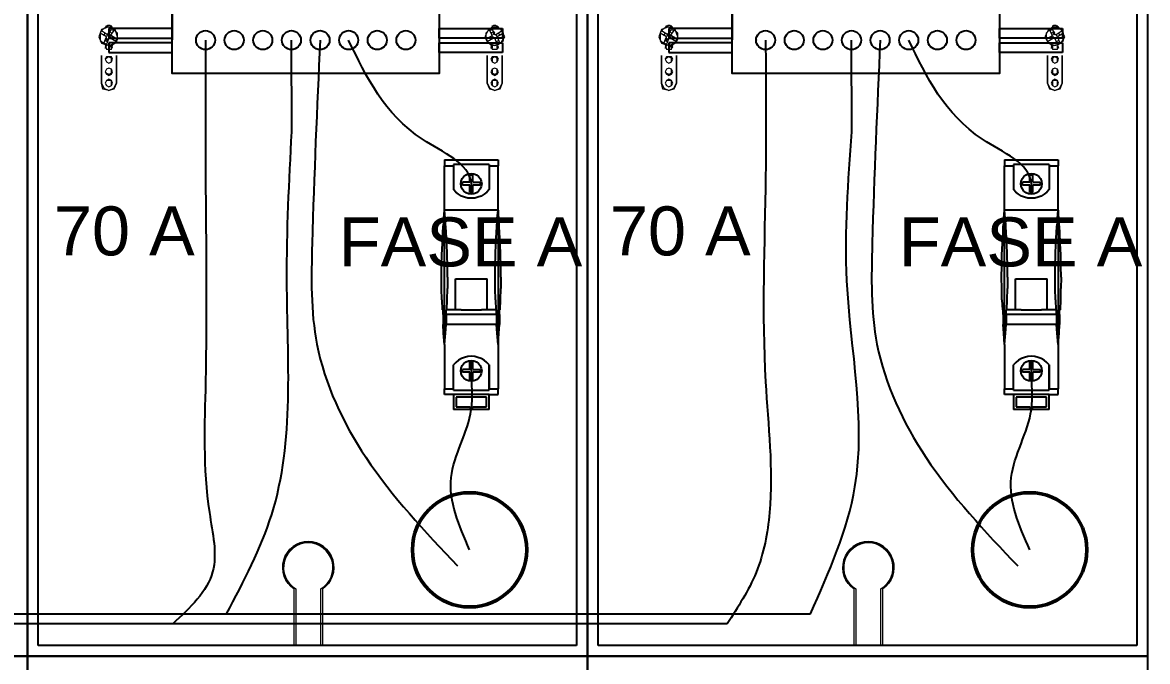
# Model space of a CAD drawing. Header units: millimetres. Extents: x 2991 to 3503, y 2795 to 2987.
# Drawn here: x 3334.93 to 3348.88, y 2833.31 to 2841.24 of the extents above; entities that cross this region are included whole.
import ezdxf

# ---------------------------------------------------------------- set-up
doc = ezdxf.new("R2010")
doc.units = ezdxf.units.MM
doc.linetypes.add('ACAD_ISO02W100', pattern=[15, 12, -3])
doc.layers.add('IND', color=7, linetype='Continuous', lineweight=13)
doc.styles.get("Standard").update_dxf_attribs({"font": ''})
doc.styles.get('Standard').set_extended_font_data('Arial')

msp = doc.modelspace()

# ---------------------------------------------------------------- linework, layer by layer
for p, q in [((3335.121, 2833.506), (3335.121, 2847.133)), ((3341.801, 2847.133), (3341.801, 2833.506)), ((3342.068, 2833.506), (3342.068, 2847.133)), ((3348.748, 2847.133), (3348.748, 2833.506)), ((3336.783, 2841.432), (3336.783, 2841.022)), ((3343.73, 2841.432), (3343.73, 2841.022)), ((3336.783, 2841.161), (3335.999, 2841.161)), ((3335.999, 2841.161), (3335.999, 2841.043)), ((3336.783, 2841.043), (3336.783, 2841.161)), ((3340.097, 2841.161), (3340.881, 2841.161)), ((3340.097, 2841.043), (3340.097, 2841.161)), ((3340.881, 2841.161), (3340.881, 2841.043)), ((3343.73, 2841.161), (3342.946, 2841.161)), ((3342.946, 2841.161), (3342.946, 2841.043)), ((3343.73, 2841.043), (3343.73, 2841.161)), ((3347.044, 2841.161), (3347.828, 2841.161)), ((3347.044, 2841.043), (3347.044, 2841.161)), ((3347.828, 2841.161), (3347.828, 2841.043)), ((3335.999, 2841.043), (3335.999, 2841.043)), ((3335.999, 2841.043), (3336.783, 2841.043)), ((3336.783, 2840.984), (3335.999, 2840.984)), ((3335.999, 2840.984), (3335.999, 2840.866)), ((3336.783, 2840.866), (3336.783, 2840.984)), ((3340.881, 2841.043), (3340.097, 2841.043)), ((3340.097, 2840.984), (3340.881, 2840.984)), ((3340.097, 2840.866), (3340.097, 2840.984)), ((3340.881, 2841.043), (3340.881, 2841.043)), ((3340.881, 2840.984), (3340.881, 2840.866)), ((3342.946, 2841.043), (3342.946, 2841.043)), ((3342.946, 2841.043), (3343.73, 2841.043)), ((3343.73, 2840.984), (3342.946, 2840.984)), ((3342.946, 2840.984), (3342.946, 2840.866)), ((3343.73, 2840.866), (3343.73, 2840.984)), ((3347.828, 2841.043), (3347.044, 2841.043)), ((3347.044, 2840.984), (3347.828, 2840.984)), ((3347.044, 2840.866), (3347.044, 2840.984)), ((3347.828, 2841.043), (3347.828, 2841.043)), ((3347.828, 2840.984), (3347.828, 2840.866)), ((3335.999, 2840.866), (3335.999, 2840.866)), ((3335.999, 2840.866), (3336.783, 2840.866)), ((3340.881, 2840.866), (3340.097, 2840.866)), ((3340.881, 2840.866), (3340.881, 2840.866)), ((3342.946, 2840.866), (3342.946, 2840.866)), ((3342.946, 2840.866), (3343.73, 2840.866)), ((3347.828, 2840.866), (3347.044, 2840.866)), ((3347.828, 2840.866), (3347.828, 2840.866)), ((3340.162, 2839.53), (3340.162, 2839.456)), ((3340.162, 2839.53), (3340.826, 2839.53)), ((3340.162, 2839.456), (3340.273, 2839.456)), ((3340.162, 2838.907), (3340.162, 2839.456)), ((3340.273, 2839.475), (3340.273, 2839.456)), ((3340.715, 2839.475), (3340.273, 2839.475)), ((3340.273, 2839.456), (3340.273, 2839.162)), ((3340.715, 2839.475), (3340.715, 2839.456)), ((3340.715, 2839.456), (3340.826, 2839.456)), ((3340.715, 2839.456), (3340.715, 2839.162)), ((3340.826, 2839.53), (3340.826, 2839.456)), ((3340.826, 2838.907), (3340.826, 2839.456)), ((3347.109, 2839.53), (3347.109, 2839.456)), ((3347.109, 2839.53), (3347.772, 2839.53)), ((3347.109, 2839.456), (3347.22, 2839.456)), ((3347.109, 2838.907), (3347.109, 2839.456)), ((3347.22, 2839.475), (3347.22, 2839.456)), ((3347.662, 2839.475), (3347.22, 2839.475)), ((3347.22, 2839.456), (3347.22, 2839.162)), ((3347.662, 2839.475), (3347.662, 2839.456)), ((3347.662, 2839.456), (3347.772, 2839.456)), ((3347.662, 2839.456), (3347.662, 2839.162)), ((3347.772, 2839.53), (3347.772, 2839.456)), ((3347.772, 2838.907), (3347.772, 2839.456)), ((3340.365, 2839.235), (3340.369, 2839.269)), ((3340.369, 2839.269), (3340.382, 2839.3)), ((3340.382, 2839.3), (3340.403, 2839.326)), ((3340.383, 2839.217), (3340.383, 2839.254)), ((3340.475, 2839.254), (3340.383, 2839.254)), ((3340.403, 2839.326), (3340.429, 2839.347)), ((3340.429, 2839.347), (3340.46, 2839.36)), ((3340.46, 2839.36), (3340.494, 2839.364)), ((3340.475, 2839.346), (3340.512, 2839.346)), ((3340.475, 2839.254), (3340.475, 2839.346)), ((3340.494, 2839.364), (3340.527, 2839.36)), ((3340.512, 2839.254), (3340.512, 2839.346)), ((3340.512, 2839.254), (3340.604, 2839.254)), ((3340.527, 2839.36), (3340.558, 2839.347)), ((3340.558, 2839.347), (3340.585, 2839.326)), ((3340.585, 2839.326), (3340.606, 2839.3)), ((3340.604, 2839.254), (3340.604, 2839.217)), ((3340.606, 2839.3), (3340.618, 2839.269)), ((3340.618, 2839.269), (3340.623, 2839.235)), ((3347.312, 2839.235), (3347.316, 2839.269)), ((3347.316, 2839.269), (3347.329, 2839.3)), ((3347.329, 2839.3), (3347.349, 2839.326)), ((3347.33, 2839.217), (3347.33, 2839.254)), ((3347.422, 2839.254), (3347.33, 2839.254)), ((3347.349, 2839.326), (3347.376, 2839.347)), ((3347.376, 2839.347), (3347.407, 2839.36)), ((3347.407, 2839.36), (3347.441, 2839.364)), ((3347.422, 2839.346), (3347.459, 2839.346)), ((3347.422, 2839.254), (3347.422, 2839.346)), ((3347.441, 2839.364), (3347.474, 2839.36)), ((3347.459, 2839.254), (3347.459, 2839.346)), ((3347.459, 2839.254), (3347.551, 2839.254)), ((3347.474, 2839.36), (3347.505, 2839.347)), ((3347.505, 2839.347), (3347.532, 2839.326)), ((3347.532, 2839.326), (3347.552, 2839.3)), ((3347.551, 2839.254), (3347.551, 2839.217)), ((3347.552, 2839.3), (3347.565, 2839.269)), ((3347.565, 2839.269), (3347.57, 2839.235)), ((3340.301, 2839.13), (3340.273, 2839.162)), ((3340.334, 2839.104), (3340.301, 2839.13)), ((3340.369, 2839.202), (3340.365, 2839.235)), ((3340.382, 2839.171), (3340.369, 2839.202)), ((3340.403, 2839.144), (3340.382, 2839.171)), ((3340.475, 2839.217), (3340.383, 2839.217)), ((3340.429, 2839.124), (3340.403, 2839.144)), ((3340.46, 2839.111), (3340.429, 2839.124)), ((3340.475, 2839.125), (3340.475, 2839.217)), ((3340.512, 2839.125), (3340.475, 2839.125)), ((3340.604, 2839.217), (3340.512, 2839.217)), ((3340.512, 2839.125), (3340.512, 2839.217)), ((3340.558, 2839.124), (3340.527, 2839.111)), ((3340.585, 2839.144), (3340.558, 2839.124)), ((3340.606, 2839.171), (3340.585, 2839.144)), ((3340.618, 2839.202), (3340.606, 2839.171)), ((3340.623, 2839.235), (3340.618, 2839.202)), ((3340.686, 2839.13), (3340.653, 2839.104)), ((3340.715, 2839.162), (3340.686, 2839.13)), ((3347.248, 2839.13), (3347.22, 2839.162)), ((3347.281, 2839.104), (3347.248, 2839.13)), ((3347.316, 2839.202), (3347.312, 2839.235)), ((3347.329, 2839.171), (3347.316, 2839.202)), ((3347.349, 2839.144), (3347.329, 2839.171)), ((3347.422, 2839.217), (3347.33, 2839.217)), ((3347.376, 2839.124), (3347.349, 2839.144)), ((3347.407, 2839.111), (3347.376, 2839.124)), ((3347.422, 2839.125), (3347.422, 2839.217)), ((3347.459, 2839.125), (3347.422, 2839.125)), ((3347.551, 2839.217), (3347.459, 2839.217)), ((3347.459, 2839.125), (3347.459, 2839.217)), ((3347.505, 2839.124), (3347.474, 2839.111)), ((3347.532, 2839.144), (3347.505, 2839.124)), ((3347.552, 2839.171), (3347.532, 2839.144)), ((3347.565, 2839.202), (3347.552, 2839.171)), ((3347.57, 2839.235), (3347.565, 2839.202)), ((3347.633, 2839.13), (3347.6, 2839.104)), ((3347.662, 2839.162), (3347.633, 2839.13)), ((3340.371, 2839.083), (3340.334, 2839.104)), ((3340.41, 2839.067), (3340.371, 2839.083)), ((3340.452, 2839.058), (3340.41, 2839.067)), ((3340.494, 2839.055), (3340.452, 2839.058)), ((3340.494, 2839.106), (3340.46, 2839.111)), ((3340.527, 2839.111), (3340.494, 2839.106)), ((3340.536, 2839.058), (3340.494, 2839.055)), ((3340.577, 2839.067), (3340.536, 2839.058)), ((3340.617, 2839.083), (3340.577, 2839.067)), ((3340.653, 2839.104), (3340.617, 2839.083)), ((3347.318, 2839.083), (3347.281, 2839.104)), ((3347.357, 2839.067), (3347.318, 2839.083)), ((3347.398, 2839.058), (3347.357, 2839.067)), ((3347.441, 2839.055), (3347.398, 2839.058)), ((3347.441, 2839.106), (3347.407, 2839.111)), ((3347.474, 2839.111), (3347.441, 2839.106)), ((3347.483, 2839.058), (3347.441, 2839.055)), ((3347.524, 2839.067), (3347.483, 2839.058)), ((3347.563, 2839.083), (3347.524, 2839.067)), ((3347.6, 2839.104), (3347.563, 2839.083)), ((3340.154, 2838.807), (3340.162, 2838.907)), ((3340.826, 2838.907), (3340.162, 2838.907)), ((3340.17, 2838.807), (3340.162, 2838.907)), ((3340.162, 2837.242), (3340.162, 2838.907)), ((3340.817, 2838.807), (3340.826, 2838.907)), ((3340.834, 2838.807), (3340.826, 2838.907)), ((3340.826, 2838.907), (3340.826, 2837.242)), ((3347.101, 2838.807), (3347.109, 2838.907)), ((3347.772, 2838.907), (3347.109, 2838.907)), ((3347.117, 2838.807), (3347.109, 2838.907)), ((3347.109, 2837.242), (3347.109, 2838.907)), ((3347.764, 2838.807), (3347.772, 2838.907)), ((3347.781, 2838.807), (3347.772, 2838.907)), ((3347.772, 2838.907), (3347.772, 2837.242)), ((3340.142, 2838.632), (3340.146, 2838.701)), ((3340.146, 2838.701), (3340.149, 2838.733)), ((3340.15, 2838.754), (3340.149, 2838.733)), ((3340.15, 2838.754), (3340.151, 2838.77)), ((3340.151, 2838.77), (3340.154, 2838.807)), ((3340.17, 2838.807), (3340.173, 2838.77)), ((3340.176, 2838.733), (3340.173, 2838.77)), ((3340.178, 2838.701), (3340.176, 2838.733)), ((3340.183, 2838.632), (3340.178, 2838.701)), ((3340.805, 2838.632), (3340.81, 2838.701)), ((3340.81, 2838.701), (3340.812, 2838.733)), ((3340.813, 2838.754), (3340.812, 2838.733)), ((3340.813, 2838.754), (3340.814, 2838.77)), ((3340.814, 2838.77), (3340.817, 2838.807)), ((3340.834, 2838.807), (3340.837, 2838.77)), ((3340.839, 2838.733), (3340.837, 2838.77)), ((3340.841, 2838.701), (3340.839, 2838.733)), ((3340.846, 2838.632), (3340.841, 2838.701)), ((3347.089, 2838.632), (3347.093, 2838.701)), ((3347.093, 2838.701), (3347.095, 2838.733)), ((3347.097, 2838.754), (3347.095, 2838.733)), ((3347.097, 2838.754), (3347.098, 2838.77)), ((3347.098, 2838.77), (3347.101, 2838.807)), ((3347.117, 2838.807), (3347.12, 2838.77)), ((3347.123, 2838.733), (3347.12, 2838.77)), ((3347.125, 2838.701), (3347.123, 2838.733)), ((3347.129, 2838.632), (3347.125, 2838.701)), ((3347.752, 2838.632), (3347.757, 2838.701)), ((3347.757, 2838.701), (3347.759, 2838.733)), ((3347.76, 2838.754), (3347.759, 2838.733)), ((3347.76, 2838.754), (3347.761, 2838.77)), ((3347.761, 2838.77), (3347.764, 2838.807)), ((3347.781, 2838.807), (3347.784, 2838.77)), ((3347.786, 2838.733), (3347.784, 2838.77)), ((3347.788, 2838.701), (3347.786, 2838.733)), ((3347.793, 2838.632), (3347.788, 2838.701)), ((3340.135, 2838.493), (3340.142, 2838.632)), ((3340.19, 2838.493), (3340.183, 2838.632)), ((3340.798, 2838.493), (3340.805, 2838.632)), ((3340.853, 2838.493), (3340.846, 2838.632)), ((3347.081, 2838.493), (3347.089, 2838.632)), ((3347.137, 2838.493), (3347.129, 2838.632)), ((3347.745, 2838.493), (3347.752, 2838.632)), ((3347.8, 2838.493), (3347.793, 2838.632)), ((3340.129, 2838.354), (3340.135, 2838.493)), ((3340.195, 2838.354), (3340.19, 2838.493)), ((3340.793, 2838.354), (3340.798, 2838.493)), ((3340.858, 2838.354), (3340.853, 2838.493)), ((3347.076, 2838.354), (3347.081, 2838.493)), ((3347.142, 2838.354), (3347.137, 2838.493)), ((3347.74, 2838.354), (3347.745, 2838.493)), ((3347.805, 2838.354), (3347.8, 2838.493)), ((3340.126, 2838.214), (3340.129, 2838.354)), ((3340.198, 2838.214), (3340.195, 2838.354)), ((3340.79, 2838.214), (3340.793, 2838.354)), ((3340.861, 2838.214), (3340.858, 2838.354)), ((3347.073, 2838.214), (3347.076, 2838.354)), ((3347.145, 2838.214), (3347.142, 2838.354)), ((3347.737, 2838.214), (3347.74, 2838.354)), ((3347.808, 2838.214), (3347.805, 2838.354)), ((3340.125, 2838.074), (3340.126, 2838.214)), ((3340.199, 2838.074), (3340.198, 2838.214)), ((3340.789, 2838.074), (3340.79, 2838.214)), ((3340.862, 2838.074), (3340.861, 2838.214)), ((3347.072, 2838.074), (3347.073, 2838.214)), ((3347.146, 2838.074), (3347.145, 2838.214)), ((3347.736, 2838.074), (3347.737, 2838.214)), ((3347.809, 2838.074), (3347.808, 2838.214)), ((3340.126, 2837.935), (3340.125, 2838.074)), ((3340.199, 2838.074), (3340.198, 2837.935)), ((3340.297, 2837.672), (3340.297, 2838.056)), ((3340.297, 2838.056), (3340.69, 2838.056)), ((3340.69, 2837.672), (3340.69, 2838.056)), ((3340.79, 2837.935), (3340.789, 2838.074)), ((3340.862, 2838.074), (3340.861, 2837.935)), ((3347.073, 2837.935), (3347.072, 2838.074)), ((3347.146, 2838.074), (3347.145, 2837.935)), ((3347.244, 2837.672), (3347.244, 2838.056)), ((3347.244, 2838.056), (3347.637, 2838.056)), ((3347.637, 2837.672), (3347.637, 2838.056)), ((3347.737, 2837.935), (3347.736, 2838.074)), ((3347.809, 2838.074), (3347.808, 2837.935)), ((3340.129, 2837.795), (3340.126, 2837.935)), ((3340.195, 2837.795), (3340.198, 2837.935)), ((3340.793, 2837.795), (3340.79, 2837.935)), ((3340.858, 2837.795), (3340.861, 2837.935)), ((3347.076, 2837.795), (3347.073, 2837.935)), ((3347.142, 2837.795), (3347.145, 2837.935)), ((3347.74, 2837.795), (3347.737, 2837.935)), ((3347.805, 2837.795), (3347.808, 2837.935)), ((3340.129, 2837.795), (3340.134, 2837.672)), ((3340.19, 2837.672), (3340.195, 2837.795)), ((3340.793, 2837.795), (3340.797, 2837.672)), ((3340.854, 2837.672), (3340.858, 2837.795)), ((3347.076, 2837.795), (3347.081, 2837.672)), ((3347.137, 2837.672), (3347.142, 2837.795)), ((3347.74, 2837.795), (3347.744, 2837.672)), ((3347.801, 2837.672), (3347.805, 2837.795)), ((3340.144, 2837.672), (3340.134, 2837.672)), ((3340.144, 2837.612), (3340.144, 2837.672)), ((3340.144, 2837.612), (3340.144, 2837.488)), ((3340.19, 2837.672), (3340.181, 2837.672)), ((3340.181, 2837.612), (3340.181, 2837.672)), ((3340.807, 2837.612), (3340.181, 2837.612)), ((3340.181, 2837.612), (3340.181, 2837.488)), ((3340.297, 2837.672), (3340.19, 2837.672)), ((3340.368, 2837.672), (3340.297, 2837.672)), ((3340.368, 2837.672), (3340.619, 2837.672)), ((3340.69, 2837.672), (3340.619, 2837.672)), ((3340.797, 2837.672), (3340.69, 2837.672)), ((3340.807, 2837.672), (3340.797, 2837.672)), ((3340.807, 2837.612), (3340.807, 2837.672)), ((3340.807, 2837.612), (3340.807, 2837.488)), ((3340.854, 2837.672), (3340.844, 2837.672)), ((3340.844, 2837.612), (3340.844, 2837.672)), ((3340.844, 2837.612), (3340.844, 2837.488)), ((3347.091, 2837.672), (3347.081, 2837.672)), ((3347.091, 2837.612), (3347.091, 2837.672)), ((3347.091, 2837.612), (3347.091, 2837.488)), ((3347.137, 2837.672), (3347.127, 2837.672)), ((3347.127, 2837.612), (3347.127, 2837.672)), ((3347.754, 2837.612), (3347.127, 2837.612)), ((3347.127, 2837.612), (3347.127, 2837.488)), ((3347.244, 2837.672), (3347.137, 2837.672)), ((3347.315, 2837.672), (3347.244, 2837.672)), ((3347.315, 2837.672), (3347.566, 2837.672)), ((3347.637, 2837.672), (3347.566, 2837.672)), ((3347.744, 2837.672), (3347.637, 2837.672)), ((3347.754, 2837.672), (3347.744, 2837.672)), ((3347.754, 2837.612), (3347.754, 2837.672)), ((3347.754, 2837.612), (3347.754, 2837.488)), ((3347.801, 2837.672), (3347.791, 2837.672)), ((3347.791, 2837.612), (3347.791, 2837.672)), ((3347.791, 2837.612), (3347.791, 2837.488)), ((3340.151, 2837.379), (3340.144, 2837.488)), ((3340.173, 2837.379), (3340.181, 2837.488)), ((3340.807, 2837.488), (3340.181, 2837.488)), ((3340.814, 2837.379), (3340.807, 2837.488)), ((3340.837, 2837.379), (3340.844, 2837.488)), ((3347.098, 2837.379), (3347.091, 2837.488)), ((3347.12, 2837.379), (3347.127, 2837.488)), ((3347.754, 2837.488), (3347.127, 2837.488)), ((3347.761, 2837.379), (3347.754, 2837.488)), ((3347.784, 2837.379), (3347.791, 2837.488)), ((3340.162, 2837.242), (3340.151, 2837.379)), ((3340.162, 2837.242), (3340.173, 2837.379)), ((3340.826, 2837.242), (3340.814, 2837.379)), ((3340.826, 2837.242), (3340.837, 2837.379)), ((3347.109, 2837.242), (3347.098, 2837.379)), ((3347.109, 2837.242), (3347.12, 2837.379)), ((3347.772, 2837.242), (3347.761, 2837.379)), ((3347.772, 2837.242), (3347.784, 2837.379)), ((3340.162, 2837.242), (3340.162, 2836.692)), ((3340.826, 2837.242), (3340.826, 2836.692)), ((3347.109, 2837.242), (3347.109, 2836.692)), ((3347.772, 2837.242), (3347.772, 2836.692)), ((3340.334, 2837.045), (3340.301, 2837.018)), ((3340.371, 2837.066), (3340.334, 2837.045)), ((3340.41, 2837.081), (3340.371, 2837.066)), ((3340.403, 2837.005), (3340.429, 2837.025)), ((3340.452, 2837.091), (3340.41, 2837.081)), ((3340.429, 2837.025), (3340.46, 2837.038)), ((3340.494, 2837.094), (3340.452, 2837.091)), ((3340.46, 2837.038), (3340.494, 2837.043)), ((3340.475, 2836.932), (3340.475, 2837.024)), ((3340.475, 2837.024), (3340.512, 2837.024)), ((3340.536, 2837.091), (3340.494, 2837.094)), ((3340.494, 2837.043), (3340.527, 2837.038)), ((3340.512, 2836.932), (3340.512, 2837.024)), ((3340.527, 2837.038), (3340.558, 2837.025)), ((3340.577, 2837.081), (3340.536, 2837.091)), ((3340.558, 2837.025), (3340.585, 2837.005)), ((3340.617, 2837.066), (3340.577, 2837.081)), ((3340.653, 2837.045), (3340.617, 2837.066)), ((3340.686, 2837.018), (3340.653, 2837.045)), ((3347.281, 2837.045), (3347.248, 2837.018)), ((3347.318, 2837.066), (3347.281, 2837.045)), ((3347.357, 2837.081), (3347.318, 2837.066)), ((3347.349, 2837.005), (3347.376, 2837.025)), ((3347.398, 2837.091), (3347.357, 2837.081)), ((3347.376, 2837.025), (3347.407, 2837.038)), ((3347.441, 2837.094), (3347.398, 2837.091)), ((3347.407, 2837.038), (3347.441, 2837.043)), ((3347.422, 2836.932), (3347.422, 2837.024)), ((3347.422, 2837.024), (3347.459, 2837.024)), ((3347.483, 2837.091), (3347.441, 2837.094)), ((3347.441, 2837.043), (3347.474, 2837.038)), ((3347.459, 2836.932), (3347.459, 2837.024)), ((3347.474, 2837.038), (3347.505, 2837.025)), ((3347.524, 2837.081), (3347.483, 2837.091)), ((3347.505, 2837.025), (3347.532, 2837.005)), ((3347.563, 2837.066), (3347.524, 2837.081)), ((3347.6, 2837.045), (3347.563, 2837.066)), ((3347.633, 2837.018), (3347.6, 2837.045)), ((3340.301, 2837.018), (3340.273, 2836.987)), ((3340.273, 2836.692), (3340.273, 2836.987)), ((3340.273, 2836.692), (3340.273, 2836.987)), ((3340.365, 2836.914), (3340.369, 2836.947)), ((3340.369, 2836.88), (3340.365, 2836.914)), ((3340.369, 2836.947), (3340.382, 2836.978)), ((3340.382, 2836.978), (3340.403, 2837.005)), ((3340.383, 2836.895), (3340.383, 2836.932)), ((3340.475, 2836.932), (3340.383, 2836.932)), ((3340.475, 2836.895), (3340.383, 2836.895)), ((3340.475, 2836.803), (3340.475, 2836.895)), ((3340.512, 2836.932), (3340.604, 2836.932)), ((3340.604, 2836.895), (3340.512, 2836.895)), ((3340.512, 2836.803), (3340.512, 2836.895)), ((3340.585, 2837.005), (3340.606, 2836.978)), ((3340.604, 2836.932), (3340.604, 2836.895)), ((3340.606, 2836.978), (3340.618, 2836.947)), ((3340.618, 2836.947), (3340.623, 2836.914)), ((3340.623, 2836.914), (3340.618, 2836.88)), ((3340.715, 2836.987), (3340.686, 2837.018)), ((3340.715, 2836.987), (3340.715, 2836.692)), ((3340.715, 2836.692), (3340.715, 2836.987)), ((3347.248, 2837.018), (3347.22, 2836.987)), ((3347.22, 2836.692), (3347.22, 2836.987)), ((3347.22, 2836.692), (3347.22, 2836.987)), ((3347.312, 2836.914), (3347.316, 2836.947)), ((3347.316, 2836.88), (3347.312, 2836.914)), ((3347.316, 2836.947), (3347.329, 2836.978)), ((3347.329, 2836.978), (3347.349, 2837.005)), ((3347.33, 2836.895), (3347.33, 2836.932)), ((3347.422, 2836.932), (3347.33, 2836.932)), ((3347.422, 2836.895), (3347.33, 2836.895)), ((3347.422, 2836.803), (3347.422, 2836.895)), ((3347.459, 2836.932), (3347.551, 2836.932)), ((3347.551, 2836.895), (3347.459, 2836.895)), ((3347.459, 2836.803), (3347.459, 2836.895)), ((3347.532, 2837.005), (3347.552, 2836.978)), ((3347.551, 2836.932), (3347.551, 2836.895)), ((3347.552, 2836.978), (3347.565, 2836.947)), ((3347.565, 2836.947), (3347.57, 2836.914)), ((3347.57, 2836.914), (3347.565, 2836.88)), ((3347.662, 2836.987), (3347.633, 2837.018)), ((3347.662, 2836.987), (3347.662, 2836.692)), ((3347.662, 2836.692), (3347.662, 2836.987)), ((3340.382, 2836.849), (3340.369, 2836.88)), ((3340.403, 2836.822), (3340.382, 2836.849)), ((3340.429, 2836.802), (3340.403, 2836.822)), ((3340.46, 2836.789), (3340.429, 2836.802)), ((3340.494, 2836.785), (3340.46, 2836.789)), ((3340.512, 2836.803), (3340.475, 2836.803)), ((3340.527, 2836.789), (3340.494, 2836.785)), ((3340.558, 2836.802), (3340.527, 2836.789)), ((3340.585, 2836.822), (3340.558, 2836.802)), ((3340.606, 2836.849), (3340.585, 2836.822)), ((3340.618, 2836.88), (3340.606, 2836.849)), ((3347.329, 2836.849), (3347.316, 2836.88)), ((3347.349, 2836.822), (3347.329, 2836.849)), ((3347.376, 2836.802), (3347.349, 2836.822)), ((3347.407, 2836.789), (3347.376, 2836.802)), ((3347.441, 2836.785), (3347.407, 2836.789)), ((3347.459, 2836.803), (3347.422, 2836.803)), ((3347.474, 2836.789), (3347.441, 2836.785)), ((3347.505, 2836.802), (3347.474, 2836.789)), ((3347.532, 2836.822), (3347.505, 2836.802)), ((3347.552, 2836.849), (3347.532, 2836.822)), ((3347.565, 2836.88), (3347.552, 2836.849)), ((3340.162, 2836.619), (3340.162, 2836.692)), ((3340.162, 2836.692), (3340.273, 2836.692)), ((3340.273, 2836.619), (3340.162, 2836.619)), ((3340.273, 2836.674), (3340.273, 2836.692)), ((3340.273, 2836.674), (3340.715, 2836.674)), ((3340.715, 2836.619), (3340.273, 2836.619)), ((3340.273, 2836.619), (3340.273, 2836.434)), ((3340.715, 2836.692), (3340.826, 2836.692)), ((3340.715, 2836.674), (3340.715, 2836.692)), ((3340.715, 2836.619), (3340.826, 2836.619)), ((3340.715, 2836.434), (3340.715, 2836.619)), ((3340.826, 2836.619), (3340.826, 2836.692)), ((3347.109, 2836.619), (3347.109, 2836.692)), ((3347.109, 2836.692), (3347.22, 2836.692)), ((3347.22, 2836.619), (3347.109, 2836.619)), ((3347.22, 2836.674), (3347.22, 2836.692)), ((3347.22, 2836.674), (3347.662, 2836.674)), ((3347.662, 2836.619), (3347.22, 2836.619)), ((3347.22, 2836.619), (3347.22, 2836.434)), ((3347.662, 2836.692), (3347.772, 2836.692)), ((3347.662, 2836.674), (3347.662, 2836.692)), ((3347.662, 2836.619), (3347.772, 2836.619)), ((3347.662, 2836.434), (3347.662, 2836.619)), ((3347.772, 2836.619), (3347.772, 2836.692)), ((3340.305, 2836.587), (3340.305, 2836.466)), ((3340.683, 2836.587), (3340.305, 2836.587)), ((3340.305, 2836.466), (3340.475, 2836.466)), ((3340.476, 2836.462), (3340.475, 2836.466)), ((3340.512, 2836.466), (3340.683, 2836.466)), ((3340.512, 2836.466), (3340.512, 2836.462)), ((3340.683, 2836.466), (3340.683, 2836.587)), ((3347.252, 2836.587), (3347.252, 2836.466)), ((3347.63, 2836.587), (3347.252, 2836.587)), ((3347.252, 2836.466), (3347.422, 2836.466)), ((3347.423, 2836.462), (3347.422, 2836.466)), ((3347.459, 2836.466), (3347.458, 2836.462)), ((3347.459, 2836.466), (3347.63, 2836.466)), ((3347.63, 2836.466), (3347.63, 2836.587)), ((3340.715, 2836.434), (3340.273, 2836.434)), ((3340.478, 2836.457), (3340.476, 2836.462)), ((3340.481, 2836.453), (3340.478, 2836.457)), ((3340.485, 2836.45), (3340.481, 2836.453)), ((3340.489, 2836.449), (3340.485, 2836.45)), ((3340.494, 2836.448), (3340.489, 2836.449)), ((3340.499, 2836.449), (3340.494, 2836.448)), ((3340.503, 2836.45), (3340.499, 2836.449)), ((3340.507, 2836.453), (3340.503, 2836.45)), ((3340.51, 2836.457), (3340.507, 2836.453)), ((3340.512, 2836.462), (3340.51, 2836.457)), ((3347.662, 2836.434), (3347.22, 2836.434)), ((3347.425, 2836.457), (3347.423, 2836.462)), ((3347.428, 2836.453), (3347.425, 2836.457)), ((3347.431, 2836.45), (3347.428, 2836.453)), ((3347.436, 2836.449), (3347.431, 2836.45)), ((3347.441, 2836.448), (3347.436, 2836.449)), ((3347.445, 2836.449), (3347.441, 2836.448)), ((3347.45, 2836.45), (3347.445, 2836.449)), ((3347.454, 2836.453), (3347.45, 2836.45)), ((3347.457, 2836.457), (3347.454, 2836.453)), ((3347.458, 2836.462), (3347.457, 2836.457)), ((3341.801, 2833.506), (3335.121, 2833.506)), ((3348.748, 2833.506), (3342.068, 2833.506))]:
    msp.add_line(p, q)
at = {"color": 5}
for p, q in [((3338.268, 2839.88), (3338.263, 2841.018)), ((3345.215, 2839.88), (3345.21, 2841.018)), ((3334.709, 2833.897), (3344.701, 2833.897))]:
    msp.add_line(p, q, dxfattribs=at)
at = {"color": 1}
for p, q in [((3335.642, 2833.772), (3334.449, 2833.776)), ((3343.666, 2833.772), (3335.642, 2833.772))]:
    msp.add_line(p, q, dxfattribs=at)
for points in [[(3334.988, 2847.266), (3334.988, 2833.373), (3328.041, 2833.373), (3328.041, 2847.266)], [(3341.934, 2847.266), (3341.934, 2833.373), (3334.988, 2833.373), (3334.988, 2847.266)], [(3348.881, 2847.266), (3348.881, 2833.373), (3341.934, 2833.373), (3341.934, 2847.266)], [(3336.783, 2841.432), (3340.097, 2841.432), (3340.097, 2840.603), (3336.783, 2840.603)], [(3343.73, 2841.432), (3347.044, 2841.432), (3347.044, 2840.603), (3343.73, 2840.603)], [(3334.988, 2833.373), (3334.988, 2819.479), (3328.041, 2819.479), (3328.041, 2833.373)], [(3341.934, 2833.373), (3341.934, 2819.479), (3334.988, 2819.479), (3334.988, 2833.373)], [(3348.881, 2833.373), (3348.881, 2819.479), (3341.934, 2819.479), (3341.934, 2833.373)]]:
    msp.add_lwpolyline(points, close=True)
at = {"color": 0, "lineweight": 18}
for points in [[(3336.108, 2841.058), (3336.077, 2841.151), (3335.999, 2841.182), (3335.906, 2841.151), (3335.875, 2841.058), (3335.906, 2840.981), (3335.999, 2840.95), (3336.077, 2840.981)], [(3335.999, 2841.043), (3335.968, 2840.966), (3335.937, 2840.981), (3335.968, 2841.058), (3335.891, 2841.105), (3335.891, 2841.012), (3335.953, 2840.966), (3336.03, 2840.95), (3336.092, 2840.997), (3336.015, 2841.043)], [(3336.03, 2841.074), (3336.108, 2841.028), (3336.108, 2841.105), (3336.046, 2841.167), (3335.968, 2841.182), (3335.906, 2841.136), (3335.984, 2841.089), (3336.03, 2841.151), (3336.061, 2841.136), (3336.015, 2841.074)], [(3340.909, 2841.058), (3340.862, 2841.151), (3340.785, 2841.182), (3340.707, 2841.151), (3340.661, 2841.058), (3340.707, 2840.981), (3340.785, 2840.95), (3340.862, 2840.981)], [(3340.676, 2841.028), (3340.754, 2841.074), (3340.723, 2841.136), (3340.754, 2841.151), (3340.785, 2841.089), (3340.8, 2841.089), (3340.878, 2841.136), (3340.816, 2841.182), (3340.738, 2841.167), (3340.676, 2841.105)], [(3340.769, 2841.043), (3340.692, 2840.997), (3340.754, 2840.95), (3340.831, 2840.966), (3340.893, 2841.012), (3340.893, 2841.105), (3340.816, 2841.058), (3340.847, 2840.981), (3340.816, 2840.966), (3340.785, 2841.043)], [(3340.785, 2841.105), (3340.769, 2841.105)], [(3343.055, 2841.058), (3343.024, 2841.151), (3342.946, 2841.182), (3342.853, 2841.151), (3342.822, 2841.058), (3342.853, 2840.981), (3342.946, 2840.95), (3343.024, 2840.981)], [(3342.946, 2841.043), (3342.915, 2840.966), (3342.884, 2840.981), (3342.915, 2841.058), (3342.838, 2841.105), (3342.838, 2841.012), (3342.9, 2840.966), (3342.977, 2840.95), (3343.039, 2840.997), (3342.962, 2841.043)], [(3342.977, 2841.074), (3343.055, 2841.028), (3343.055, 2841.105), (3342.993, 2841.167), (3342.915, 2841.182), (3342.853, 2841.136), (3342.931, 2841.089), (3342.977, 2841.151), (3343.008, 2841.136), (3342.962, 2841.074)], [(3347.855, 2841.058), (3347.809, 2841.151), (3347.732, 2841.182), (3347.654, 2841.151), (3347.608, 2841.058), (3347.654, 2840.981), (3347.732, 2840.95), (3347.809, 2840.981)], [(3347.623, 2841.028), (3347.701, 2841.074), (3347.67, 2841.136), (3347.701, 2841.151), (3347.732, 2841.089), (3347.747, 2841.089), (3347.824, 2841.136), (3347.763, 2841.182), (3347.685, 2841.167), (3347.623, 2841.105)], [(3347.716, 2841.043), (3347.639, 2840.997), (3347.701, 2840.95), (3347.778, 2840.966), (3347.84, 2841.012), (3347.84, 2841.105), (3347.763, 2841.058), (3347.793, 2840.981), (3347.763, 2840.966), (3347.732, 2841.043)], [(3347.732, 2841.105), (3347.716, 2841.105)], [(3335.953, 2840.919), (3335.968, 2840.95)], [(3342.9, 2840.919), (3342.915, 2840.95)], [(3335.906, 2840.485), (3335.906, 2840.826)], [(3336.046, 2840.78), (3336.03, 2840.811), (3335.968, 2840.811), (3335.953, 2840.78), (3335.968, 2840.749), (3335.999, 2840.733), (3336.03, 2840.749)], [(3336.03, 2840.78), (3336.03, 2840.795), (3335.999, 2840.811), (3335.968, 2840.795), (3335.953, 2840.78), (3335.968, 2840.749), (3335.999, 2840.733), (3336.03, 2840.749)], [(3336.092, 2840.826), (3336.092, 2840.485)], [(3340.692, 2840.485), (3340.692, 2840.826)], [(3340.878, 2840.485), (3340.847, 2840.408), (3340.785, 2840.392), (3340.723, 2840.408), (3340.692, 2840.485), (3340.723, 2840.423), (3340.785, 2840.392), (3340.847, 2840.423), (3340.878, 2840.485), (3340.878, 2840.826)], [(3340.831, 2840.78), (3340.816, 2840.811), (3340.754, 2840.811), (3340.738, 2840.78), (3340.754, 2840.749), (3340.785, 2840.733), (3340.816, 2840.749)], [(3340.816, 2840.78), (3340.816, 2840.795), (3340.785, 2840.811), (3340.754, 2840.795), (3340.754, 2840.749), (3340.785, 2840.733), (3340.816, 2840.749)], [(3342.853, 2840.485), (3342.853, 2840.826)], [(3342.993, 2840.78), (3342.977, 2840.811), (3342.915, 2840.811), (3342.9, 2840.78), (3342.915, 2840.749), (3342.946, 2840.733), (3342.977, 2840.749)], [(3342.977, 2840.78), (3342.977, 2840.795), (3342.946, 2840.811), (3342.915, 2840.795), (3342.9, 2840.78), (3342.915, 2840.749), (3342.946, 2840.733), (3342.977, 2840.749)], [(3343.039, 2840.826), (3343.039, 2840.485)], [(3347.639, 2840.485), (3347.639, 2840.826)], [(3347.824, 2840.485), (3347.793, 2840.408), (3347.732, 2840.392), (3347.67, 2840.408), (3347.639, 2840.485), (3347.67, 2840.423), (3347.732, 2840.392), (3347.793, 2840.423), (3347.824, 2840.485), (3347.824, 2840.826)], [(3347.778, 2840.78), (3347.763, 2840.811), (3347.701, 2840.811), (3347.685, 2840.78), (3347.701, 2840.749), (3347.732, 2840.733), (3347.763, 2840.749)], [(3347.763, 2840.78), (3347.763, 2840.795), (3347.732, 2840.811), (3347.701, 2840.795), (3347.701, 2840.749), (3347.732, 2840.733), (3347.763, 2840.749)], [(3336.03, 2840.625), (3336.03, 2840.656), (3335.999, 2840.671), (3335.968, 2840.656), (3335.953, 2840.625), (3335.968, 2840.609), (3335.999, 2840.594), (3336.03, 2840.609)], [(3336.046, 2840.625), (3336.03, 2840.656), (3335.999, 2840.671), (3335.968, 2840.656), (3335.953, 2840.625), (3335.968, 2840.594), (3335.999, 2840.578), (3336.03, 2840.594)], [(3340.831, 2840.625), (3340.816, 2840.656), (3340.785, 2840.671), (3340.754, 2840.656), (3340.738, 2840.625), (3340.754, 2840.594), (3340.785, 2840.578), (3340.816, 2840.594)], [(3340.816, 2840.625), (3340.816, 2840.656), (3340.785, 2840.671), (3340.754, 2840.656), (3340.754, 2840.609), (3340.785, 2840.594), (3340.816, 2840.609)], [(3342.977, 2840.625), (3342.977, 2840.656), (3342.946, 2840.671), (3342.915, 2840.656), (3342.9, 2840.625), (3342.915, 2840.609), (3342.946, 2840.594), (3342.977, 2840.609)], [(3342.993, 2840.625), (3342.977, 2840.656), (3342.946, 2840.671), (3342.915, 2840.656), (3342.9, 2840.625), (3342.915, 2840.594), (3342.946, 2840.578), (3342.977, 2840.594)], [(3347.778, 2840.625), (3347.763, 2840.656), (3347.732, 2840.671), (3347.701, 2840.656), (3347.685, 2840.625), (3347.701, 2840.594), (3347.732, 2840.578), (3347.763, 2840.594)], [(3347.763, 2840.625), (3347.763, 2840.656), (3347.732, 2840.671), (3347.701, 2840.656), (3347.701, 2840.609), (3347.732, 2840.594), (3347.763, 2840.609)], [(3336.046, 2840.485), (3336.03, 2840.516), (3335.999, 2840.532), (3335.968, 2840.516), (3335.953, 2840.485), (3335.968, 2840.454), (3335.999, 2840.439), (3336.03, 2840.454)], [(3336.03, 2840.485), (3336.03, 2840.516), (3335.968, 2840.516), (3335.953, 2840.485), (3335.968, 2840.454), (3335.999, 2840.439), (3336.03, 2840.454)], [(3340.831, 2840.485), (3340.816, 2840.516), (3340.785, 2840.532), (3340.754, 2840.516), (3340.738, 2840.485), (3340.754, 2840.454), (3340.785, 2840.439), (3340.816, 2840.454)], [(3340.816, 2840.485), (3340.816, 2840.516), (3340.754, 2840.516), (3340.754, 2840.454), (3340.785, 2840.439), (3340.816, 2840.454)], [(3342.993, 2840.485), (3342.977, 2840.516), (3342.946, 2840.532), (3342.915, 2840.516), (3342.9, 2840.485), (3342.915, 2840.454), (3342.946, 2840.439), (3342.977, 2840.454)], [(3342.977, 2840.485), (3342.977, 2840.516), (3342.915, 2840.516), (3342.9, 2840.485), (3342.915, 2840.454), (3342.946, 2840.439), (3342.977, 2840.454)], [(3347.778, 2840.485), (3347.763, 2840.516), (3347.732, 2840.532), (3347.701, 2840.516), (3347.685, 2840.485), (3347.701, 2840.454), (3347.732, 2840.439), (3347.763, 2840.454)], [(3347.763, 2840.485), (3347.763, 2840.516), (3347.701, 2840.516), (3347.701, 2840.454), (3347.732, 2840.439), (3347.763, 2840.454)], [(3336.092, 2840.485), (3336.061, 2840.408), (3335.999, 2840.392), (3335.922, 2840.408), (3335.906, 2840.485), (3335.937, 2840.423), (3335.999, 2840.392), (3336.061, 2840.423)], [(3343.039, 2840.485), (3343.008, 2840.408), (3342.946, 2840.392), (3342.869, 2840.408), (3342.853, 2840.485), (3342.884, 2840.423), (3342.946, 2840.392), (3343.008, 2840.423)]]:
    msp.add_lwpolyline(points, close=True, dxfattribs=at)
for points in [[(3335.906, 2841.136), (3335.891, 2841.105)], [(3335.937, 2841.074), (3335.953, 2841.105)], [(3335.953, 2841.182), (3335.968, 2841.182), (3335.968, 2841.198)], [(3336.046, 2841.167), (3336.015, 2841.198), (3335.984, 2841.198), (3335.953, 2841.167)], [(3335.984, 2841.089), (3335.968, 2841.058)], [(3336.015, 2841.182), (3336.03, 2841.182), (3336.03, 2841.198)], [(3336.03, 2841.105), (3336.015, 2841.121)], [(3336.015, 2841.043), (3336.03, 2841.074)], [(3336.03, 2841.182), (3336.046, 2841.182)], [(3340.831, 2841.167), (3340.8, 2841.198), (3340.769, 2841.198), (3340.738, 2841.167)], [(3340.769, 2841.121), (3340.738, 2841.105)], [(3340.754, 2841.198), (3340.754, 2841.182), (3340.769, 2841.182)], [(3340.754, 2841.074), (3340.769, 2841.043)], [(3340.785, 2841.089), (3340.769, 2841.089), (3340.769, 2841.105), (3340.785, 2841.121)], [(3340.816, 2841.058), (3340.8, 2841.089)], [(3340.831, 2841.182), (3340.816, 2841.182), (3340.816, 2841.198)], [(3340.831, 2841.105), (3340.847, 2841.074)], [(3340.893, 2841.105), (3340.878, 2841.136)], [(3342.853, 2841.136), (3342.838, 2841.105)], [(3342.884, 2841.074), (3342.9, 2841.105)], [(3342.9, 2841.182), (3342.915, 2841.182), (3342.915, 2841.198)], [(3342.993, 2841.167), (3342.962, 2841.198), (3342.931, 2841.198), (3342.9, 2841.167)], [(3342.931, 2841.089), (3342.915, 2841.058)], [(3342.962, 2841.182), (3342.977, 2841.182), (3342.977, 2841.198)], [(3342.977, 2841.105), (3342.962, 2841.121)], [(3342.962, 2841.043), (3342.977, 2841.074)], [(3342.977, 2841.182), (3342.993, 2841.182)], [(3347.778, 2841.167), (3347.747, 2841.198), (3347.716, 2841.198), (3347.685, 2841.167)], [(3347.716, 2841.121), (3347.685, 2841.105)], [(3347.701, 2841.198), (3347.701, 2841.182), (3347.716, 2841.182)], [(3347.701, 2841.074), (3347.716, 2841.043)], [(3347.732, 2841.089), (3347.716, 2841.089), (3347.716, 2841.105), (3347.732, 2841.121)], [(3347.763, 2841.058), (3347.747, 2841.089)], [(3347.778, 2841.182), (3347.763, 2841.182), (3347.763, 2841.198)], [(3347.778, 2841.105), (3347.793, 2841.074)], [(3347.84, 2841.105), (3347.824, 2841.136)], [(3335.953, 2841.012), (3335.984, 2840.997)], [(3335.968, 2840.95), (3335.953, 2840.95), (3335.968, 2840.904), (3336.03, 2840.904), (3336.046, 2840.95)], [(3335.968, 2841.043), (3335.984, 2841.028), (3335.968, 2841.012), (3335.968, 2841.028), (3335.968, 2841.012)], [(3336.03, 2840.919), (3336.015, 2840.95)], [(3336.046, 2841.058), (3336.03, 2841.028)], [(3336.046, 2840.919), (3336.03, 2840.95)], [(3336.092, 2840.997), (3336.108, 2841.028)], [(3340.676, 2841.028), (3340.692, 2840.997)], [(3340.738, 2841.028), (3340.723, 2841.058)], [(3340.738, 2840.919), (3340.754, 2840.95), (3340.754, 2840.919)], [(3340.754, 2840.95), (3340.738, 2840.95), (3340.754, 2840.904), (3340.816, 2840.904), (3340.831, 2840.95)], [(3340.8, 2840.997), (3340.831, 2841.012)], [(3340.816, 2840.919), (3340.816, 2840.95), (3340.831, 2840.919)], [(3342.9, 2841.012), (3342.931, 2840.997)], [(3342.915, 2840.95), (3342.9, 2840.95), (3342.915, 2840.904), (3342.977, 2840.904), (3342.993, 2840.95)], [(3342.915, 2841.043), (3342.931, 2841.028), (3342.915, 2841.012), (3342.915, 2841.028), (3342.915, 2841.012)], [(3342.977, 2840.919), (3342.962, 2840.95)], [(3342.993, 2841.058), (3342.977, 2841.028)], [(3342.993, 2840.919), (3342.977, 2840.95)], [(3343.039, 2840.997), (3343.055, 2841.028)], [(3347.623, 2841.028), (3347.639, 2840.997)], [(3347.685, 2841.028), (3347.67, 2841.058)], [(3347.685, 2840.919), (3347.701, 2840.95), (3347.701, 2840.919)], [(3347.701, 2840.95), (3347.685, 2840.95), (3347.701, 2840.904), (3347.763, 2840.904), (3347.778, 2840.95)], [(3347.747, 2840.997), (3347.778, 2841.012)], [(3347.763, 2840.919), (3347.763, 2840.95), (3347.778, 2840.919)]]:
    msp.add_lwpolyline(points, dxfattribs=at)
for points in [[(3336.783, 2841.018), (3336.783, 2841.022)], [(3337.079, 2841.022), (3337.079, 2841.018)], [(3343.73, 2841.018), (3343.73, 2841.022)], [(3344.026, 2841.022), (3344.026, 2841.018)]]:
    msp.add_lwpolyline(points)
at = {"lineweight": 18}
for points in [[(3338.648, 2834.208), (3338.648, 2833.506), (3341.801, 2833.506), (3338.628, 2833.506), (3338.628, 2834.208, 3.647882), (3338.316, 2834.208), (3338.316, 2833.506), (3335.121, 2833.506), (3338.297, 2833.506), (3338.297, 2834.208)], [(3345.594, 2834.208), (3345.594, 2833.506), (3348.748, 2833.506), (3345.575, 2833.506), (3345.575, 2834.208, 3.647882), (3345.263, 2834.208), (3345.263, 2833.506), (3342.068, 2833.506), (3345.244, 2833.506), (3345.244, 2834.208)]]:
    msp.add_lwpolyline(points, format="xyb", dxfattribs=at)
for centre in [(3337.198, 2841.018), (3337.553, 2841.018), (3337.908, 2841.018), (3338.263, 2841.018), (3338.618, 2841.018), (3338.973, 2841.018), (3339.328, 2841.018), (3339.683, 2841.018), (3344.144, 2841.018), (3344.5, 2841.018), (3344.855, 2841.018), (3345.21, 2841.018), (3345.565, 2841.018), (3345.92, 2841.018), (3346.275, 2841.018), (3346.63, 2841.018)]:
    msp.add_circle(centre, 0.118)
at = {"linetype": 'ACAD_ISO02W100', "lineweight": 50}
for centre in [(3340.473, 2834.692), (3347.42, 2834.692)]:
    msp.add_circle(centre, 0.709, dxfattribs=at)
for centre in [(3338.472, 2834.473), (3345.419, 2834.473)]:
    msp.add_arc(centre, 0.317, 303.5382, 236.4618)
at = {"color": 1}
for points in [[(3337.198, 2841.018), (3337.198, 2839.335), (3337.198, 2836.776), (3337.246, 2835.155), (3337.286, 2834.419), (3336.791, 2833.772)], [(3340.494, 2839.125), (3340.495, 2839.235), (3339.889, 2839.788), (3338.973, 2841.018)], [(3344.144, 2841.018), (3344.144, 2839.335), (3344.144, 2836.776), (3344.193, 2835.155), (3344.027, 2834.411), (3343.666, 2833.772)], [(3347.441, 2839.125), (3347.442, 2839.235), (3346.836, 2839.788), (3345.92, 2841.018)], [(3340.473, 2834.692), (3340.244, 2835.588), (3340.494, 2836.434), (3340.495, 2836.911), (3340.494, 2837.024)], [(3347.42, 2834.692), (3347.191, 2835.588), (3347.441, 2836.434), (3347.441, 2836.911), (3347.441, 2837.024)]]:
    msp.add_spline(points, degree=3, dxfattribs=at)
at = {"color": 5}
for points in [[(3338.618, 2841.018), (3338.52, 2838.493), (3338.579, 2837.244), (3339.187, 2835.84), (3340.324, 2834.492)], [(3345.565, 2841.018), (3345.467, 2838.493), (3345.526, 2837.244), (3346.133, 2835.84), (3347.271, 2834.492)], [(3337.458, 2833.897), (3338.019, 2835.13), (3338.207, 2838.032), (3338.268, 2839.88)], [(3344.701, 2833.897), (3345.253, 2835.474), (3345.154, 2838.032), (3345.215, 2839.88)]]:
    msp.add_spline(points, degree=3, dxfattribs=at)

# ---------------------------------------------------------------- texts
at = {"layer": 'IND', "color": 3, "char_height": 0.60792, "attachment_point": 1}
for s, insert in [('{\\fArial Unicode MS|b0|i0|c0|p2;70 A}', (3335.317, 2838.954)), ('{\\fArial Unicode MS|b0|i0|c0|p2;70 A}', (3342.213, 2838.954)), ('{\\fArial Unicode MS|b0|i0|c0|p2;FASE A}', (3338.851, 2838.817)), ('{\\fArial Unicode MS|b0|i0|c0|p2;FASE A}', (3345.797, 2838.817))]:
    msp.add_mtext_dynamic_manual_height_columns(s, width=4.4449, gutter_width=3.04, heights=[0], dxfattribs=dict(at, insert=insert))

doc.saveas('drawing.dxf')
